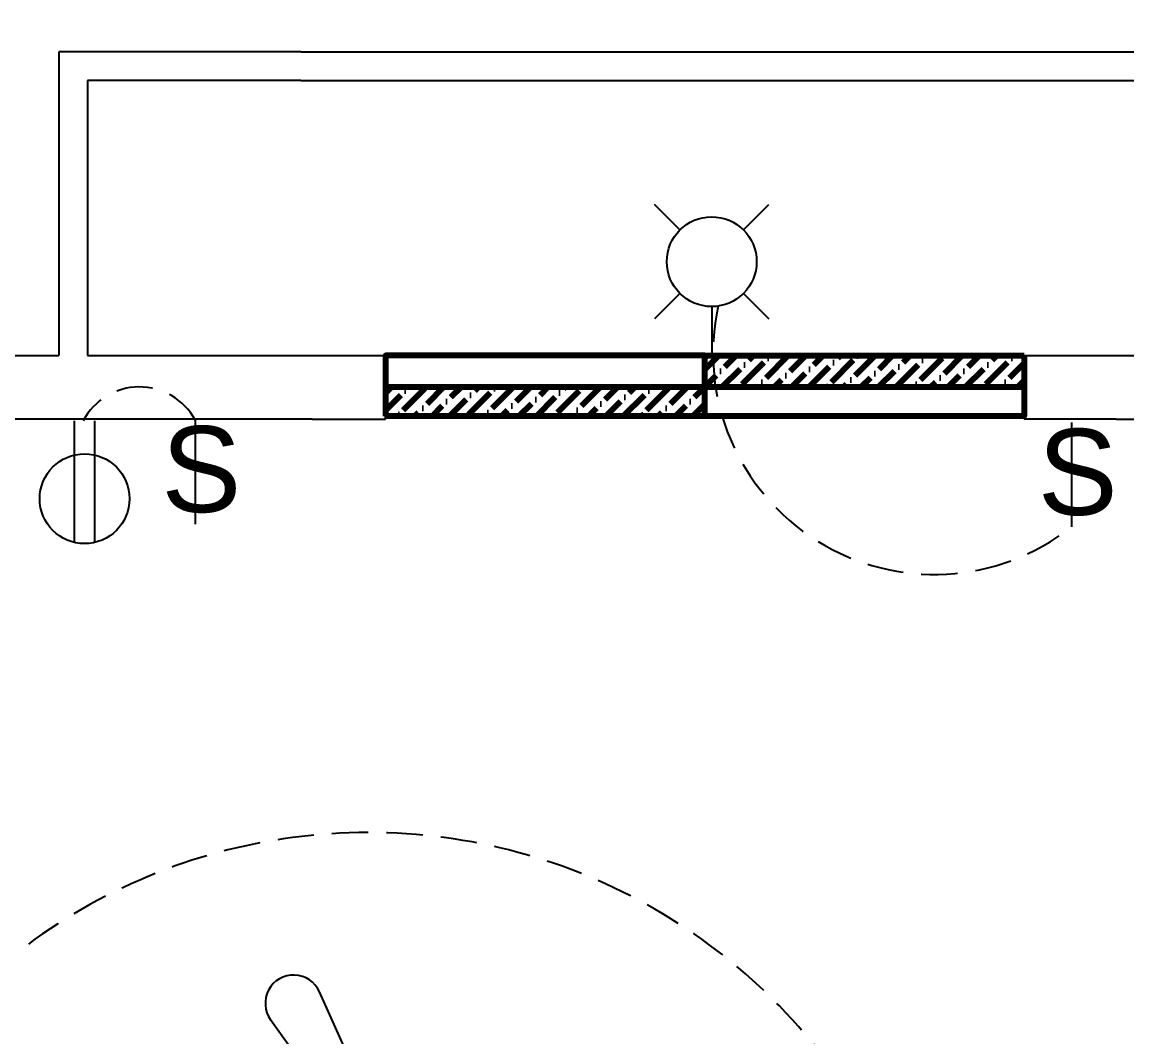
# Model space of a CAD drawing. Header units: feet. Extents: x 15180 to 17114, y 6067 to 8094.
# Drawn here: x 16350.7 to 16543.5, y 6608.3 to 6785.5 of the extents above; entities that cross this region are included whole.
import ezdxf

# ---------------------------------------------------------------- set-up
doc = ezdxf.new("R2010")
doc.units = ezdxf.units.FT
doc.linetypes.add('HIDDEN', pattern=[9.525, 6.35, -3.175])
for name, color, linetype in [('Dimension', 130, 'Continuous'), ('Electrical', 50, 'Continuous'), ('Electrical Hidden', 120, 'HIDDEN'), ('Switches', 90, 'Continuous')]:
    doc.layers.add(name, color=color, linetype=linetype)
doc.layers.add('Windows', color=142, linetype='Continuous', lineweight=80)
doc.styles.get("Standard").update_dxf_attribs({"font": 'arial.ttf'})
doc.dimstyles.new('ISO-25', dxfattribs={"dimtxt": 20.5, "dimasz": 10.5, "dimexe": 1.25, "dimexo": 0.625, "dimtad": 1, "dimtxsty": 'Standard', "dimcen": 2.5, "dimadec": 0, "dimazin": 0, "dimtfac": 1, "dimtmove": 0, "dimatfit": 3, "dimfxl": 1, "dimarcsym": 0})

# ---------------------------------------------------------------- blocks, each defined once
blk = doc.blocks.new('*D3')
at = {"layer": 'Defpoints', "color": 0, "transparency": 16777216}
for p in [(16710.41, 6959.29), (15472.11, 6727.24), (16710.41, 6726.06)]:
    blk.add_point(p, dxfattribs=at)
at = {"layer": 'Dimension', "color": 0, "lineweight": -2, "transparency": 16777216}
for p, q in [((15472.11, 6727.87), (15472.11, 6960.54)), ((15482.61, 6959.29), (16699.91, 6959.29)), ((16710.41, 6726.69), (16710.41, 6960.54))]:
    blk.add_line(p, q, dxfattribs=at)
at = {"layer": 'Dimension', "color": 0, "transparency": 16777216}
for points in [[(15482.61, 6961.04), (15482.61, 6957.54), (15472.11, 6959.29)], [(16699.91, 6961.04), (16699.91, 6957.54), (16710.41, 6959.29)]]:
    blk.add_solid(points, dxfattribs=at)
at = {"layer": 'Dimension', "color": 0, "transparency": 16777216, "insert": (16091.26, 6972.24), "char_height": 20.5, "attachment_point": 5}
blk.add_mtext('1238,3', dxfattribs=at)
blk = doc.blocks.new('*U167')
at = {"layer": 'Electrical'}
blk.add_line((-2.22, -2.22), (2.22, 2.22), dxfattribs=at)
blk = doc.blocks.new('*U168')
at = {"layer": 'Electrical', "color": 0, "linetype": 'ByBlock', "lineweight": -2, "transparency": 16777216}
for p, rotation in [((12970.18, 6151.56), 90.00000000000001), ((12970.18, 6136.04), 180), ((12985.7, 6136.04), 270)]:
    blk.add_blockref('*U167', p, dxfattribs=dict(at, rotation=rotation))
blk.add_blockref('*U167', (12985.7, 6151.56), dxfattribs=at)
blk = doc.blocks.new('*U185')
at = {"layer": 'Electrical', "color": 1}
for p, q in [((-14.9, 2.11), (13.13, 4.93)), ((-16.81, 0), (-18.58, 0)), ((-14.9, -2.11), (13.13, -4.93))]:
    blk.add_line(p, q, dxfattribs=at)
for centre, radius, start, end in [((13.62, 0), 4.95, 264.2608, 95.7392), ((-14.68, 0), 2.12, 95.7392, 264.2608)]:
    blk.add_arc(centre, radius, start, end, dxfattribs=at)
blk = doc.blocks.new('*U186')
at = {"layer": 'Electrical', "color": 0, "linetype": 'ByBlock', "lineweight": -2, "transparency": 16777216}
for p, rotation in [((11046.94, 5535.16), 120), ((11046.94, 5500.53), 239.9999999999999)]:
    blk.add_blockref('*U185', p, dxfattribs=dict(at, rotation=rotation))
blk.add_blockref('*U185', (11076.93, 5517.84), dxfattribs=at)

msp = doc.modelspace()

# ---------------------------------------------------------------- hatches: boundary and pattern name
at = {"layer": 'Windows'}
h = msp.add_hatch(dxfattribs=at)
h.set_pattern_fill('ANSI36', color=256, scale=0.675929)
h.set_pattern_definition([(45, (5375.4643, 1469.777), (1.13812798, 4.17313593), [5.36518675, -1.07303735, 0, -1.07303735])])
h.paths.add_polyline_path([(16414.141, 6721.773), (16414.141, 6716.659), (16469.864, 6716.659), (16469.864, 6721.773)])
h.paths.add_polyline_path([(16469.864, 6727.242), (16469.864, 6721.773), (16525.588, 6721.773), (16525.588, 6727.242)])

# ---------------------------------------------------------------- linework, layer by layer
for p, q in [((16362.112, 6780.264), (16357.112, 6780.264)), ((16357.112, 6780.264), (16357.112, 6775.264)), ((16399.369, 6780.264), (16362.112, 6780.264)), ((16399.369, 6780.264), (16589.621, 6780.264)), ((16357.112, 6775.264), (16357.112, 6727.242)), ((16399.369, 6775.264), (16362.112, 6775.264)), ((16362.112, 6775.264), (16362.112, 6727.242)), ((16399.369, 6775.264), (16589.621, 6775.264)), ((15488.46, 6727.242), (16357.112, 6727.242)), ((16362.112, 6727.242), (16589.621, 6727.242)), ((16414.141, 6716.117), (16414.141, 6716.659)), ((16525.588, 6716.659), (16525.588, 6716.117)), ((16401.343, 6716.117), (16240.302, 6716.117)), ((16401.343, 6716.117), (16414.141, 6716.117)), ((16541.673, 6716.117), (16525.588, 6716.117)), ((16541.673, 6716.117), (16570.33, 6716.117))]:
    msp.add_line(p, q)
at = {"layer": 'Electrical'}
msp.add_line((16471.057, 6735.797), (16471.057, 6727.797), dxfattribs=at)
at = {"layer": 'Electrical', "color": 3}
msp.add_line((16380.88, 6716.018), (16380.88, 6697.817), dxfattribs=at)
at = {"layer": 'Electrical', "color": 6}
msp.add_line((16533.839, 6715.538), (16533.839, 6697.337), dxfattribs=at)
at = {"layer": 'Electrical'}
msp.add_circle((16471.057, 6743.634), 7.837, dxfattribs=at)
at = {"layer": 'Electrical Hidden'}
for centre, radius, start, end in [((16509.919, 6727.671), 38.631, 167.73645, 308.2589), ((16371.168, 6710.701), 11.072, 28.70022, 152.13358), ((16411.13, 6543.816), 100.177, 30.08091, 149.91909)]:
    msp.add_arc(centre, radius, start, end, dxfattribs=at)
at = {"layer": 'Switches'}
for p, q in [((16359.851, 6694.616), (16359.851, 6715.876)), ((16363.368, 6694.617), (16363.368, 6715.876))]:
    msp.add_line(p, q, dxfattribs=at)
msp.add_circle((16361.607, 6702.254), 7.837, dxfattribs=at)
at = {"layer": 'Windows'}
for p, q in [((16414.141, 6727.242), (16414.141, 6716.659)), ((16469.864, 6727.242), (16525.588, 6727.242)), ((16525.588, 6727.242), (16525.588, 6716.659)), ((16469.864, 6716.659), (16414.141, 6716.659))]:
    msp.add_line(p, q, dxfattribs=at)
for points in [[(16414.141, 6721.773), (16469.864, 6721.773), (16469.864, 6727.242), (16414.141, 6727.242)], [(16469.864, 6721.773), (16525.588, 6721.773), (16525.588, 6716.659), (16469.864, 6716.659)]]:
    msp.add_lwpolyline(points, close=True, dxfattribs=at)

# ---------------------------------------------------------------- block references
at = {"layer": 'Electrical', "rotation": 180}
msp.add_blockref('*U168', (29448.995, 12887.433), dxfattribs=at)
at = {"layer": 'Electrical'}
msp.add_blockref('*U186', (5357.961, 1067.215), dxfattribs=at)

# ---------------------------------------------------------------- texts
at = {"layer": 'Electrical', "color": 3, "insert": (16374.994, 6714.921), "char_height": 15, "attachment_point": 1}
msp.add_mtext_dynamic_manual_height_columns('S', width=32.74745, gutter_width=12.5, heights=[0], dxfattribs=at)
at = {"layer": 'Electrical', "color": 6, "insert": (16527.953, 6714.442), "char_height": 15, "attachment_point": 1}
msp.add_mtext_dynamic_manual_height_columns('S', width=32.74745, gutter_width=12.5, heights=[0], dxfattribs=at)

# ---------------------------------------------------------------- dimensions: what is measured, and where the dimension line sits
at = {"layer": 'Dimension'}
dim = msp.add_linear_dim(base=(16710.411, 6959.291), p1=(15472.113, 6727.242), p2=(16710.411, 6726.063), dimstyle='ISO-25', dxfattribs=at)
dim.commit()
dim.dimension.update_dxf_attribs({"geometry": '*D3', "text_midpoint": (16091.262, 6972.235)})

doc.saveas('drawing.dxf')
